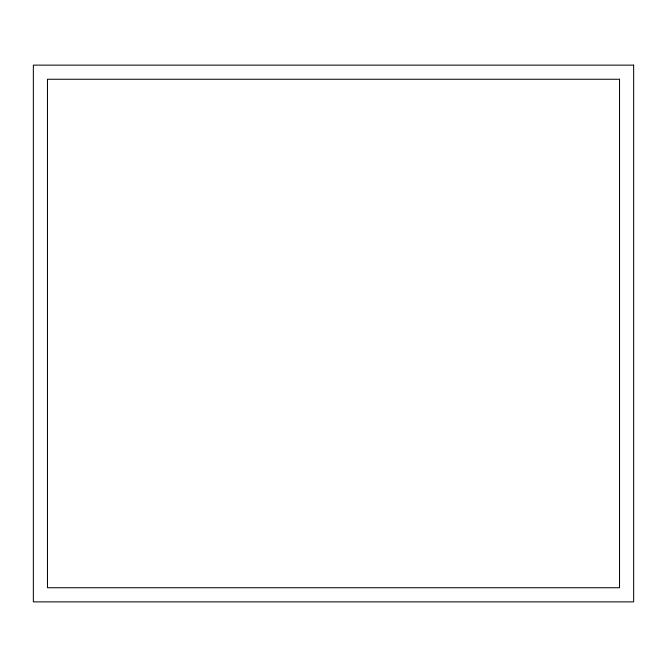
<?xml version="1.0" encoding="UTF-8"?>
<svg xmlns="http://www.w3.org/2000/svg" width="667" height="667" viewBox="0 0 667 667"><rect width="100%" height="100%" fill="white"/><g stroke="black" fill="none" stroke-linecap="round" stroke-linejoin="round"><path stroke-width="1" d="M633.65 65.133L33.35 65.133L33.35 601.867L633.65 601.867L633.65 65.133M619.526 79.256L47.474 79.256L47.474 587.744L619.526 587.744L619.526 79.256"/></g></svg>
